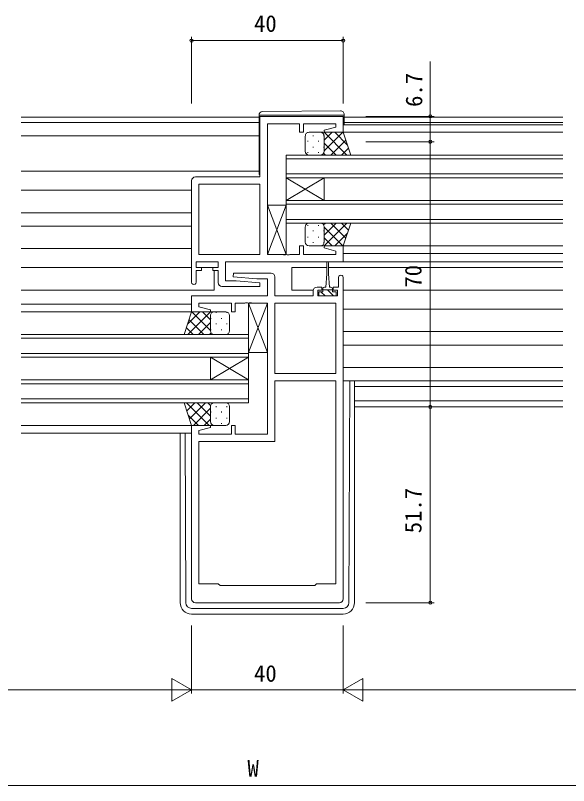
# Model space of a CAD drawing. Units: millimetres, scale not verified. Extents: x -567 to 567, y -403 to 403.
# Drawn here: x 150.7 to 296.7, y -211.3 to -7.9 of the extents above; entities that cross this region are included whole.
import ezdxf
from ezdxf.enums import TextEntityAlignment as Align

# ---------------------------------------------------------------- set-up
doc = ezdxf.new("R2010")
doc.units = ezdxf.units.MM
doc.header["$LTSCALE"] = 2
for name, color, linetype, lineweight in [('0-1_USER1', 4, 'Continuous', 9), ('0-2_YKK_ZWAK', 2, 'Continuous', 9), ('0-3_YKK_11', 7, 'Continuous', 9), ('0-4_YKK_12', 6, 'Continuous', 9)]:
    doc.layers.add(name, color=color, linetype=linetype, lineweight=lineweight)
doc.styles.add('ＭＳ ゴシック', font='')
doc.styles.get('ＭＳ ゴシック').set_extended_font_data('MS Gothic')

msp = doc.modelspace()

# ---------------------------------------------------------------- linework, layer by layer
at = {"layer": '0-1_USER1'}
for p, q in [((214.958, -34.307), (214.958, -34.607)), ((215.454, -34.307), (236.954, -34.307)), ((236.449, -33.119), (215.949, -33.298)), ((236.954, -34.307), (237.458, -34.307)), ((237.458, -34.307), (237.458, -34.119)), ((237.458, -34.607), (237.458, -34.307)), ((214.958, -49.607), (214.958, -34.607)), ((237.458, -34.607), (237.458, -36.807)), ((227.158, -43.807), (227.158, -39.807)), ((228.158, -38.807), (231.158, -38.807)), ((229.238, -39.627), (229.238, -39.827)), ((231.393, -38.835), (231.421, -38.807)), ((232.068, -39.627), (232.068, -39.827)), ((232.126, -38.807), (238.126, -44.807)), ((232.158, -40.898), (234.25, -38.807)), ((232.158, -43.727), (237.078, -38.807)), ((232.158, -39.807), (232.158, -43.807)), ((232.158, -39.807), (232.158, -43.807)), ((234.955, -38.807), (238.26, -42.112)), ((227.823, -41.042), (227.823, -41.242)), ((229.238, -42.657), (229.238, -42.857)), ((230.653, -41.042), (230.653, -41.242)), ((232.068, -42.657), (232.068, -42.857)), ((232.158, -41.667), (235.298, -44.807)), ((233.907, -44.807), (237.845, -40.868)), ((227.823, -44.072), (227.823, -44.272)), ((230.653, -44.072), (230.653, -44.272)), ((232.004, -44.341), (232.469, -44.807)), ((236.735, -44.807), (238.552, -42.989)), ((231.158, -44.807), (228.158, -44.807)), ((222.158, -71.077), (217.158, -58.077)), ((222.158, -58.077), (217.158, -71.077)), ((231.158, -62.807), (228.158, -62.807)), ((232.004, -63.273), (232.469, -62.807)), ((232.126, -68.807), (238.126, -62.807)), ((232.158, -65.947), (235.298, -62.807)), ((233.907, -62.807), (237.845, -66.745)), ((236.735, -62.807), (238.552, -64.624)), ((227.158, -63.807), (227.158, -67.807)), ((227.823, -63.542), (227.823, -63.342)), ((229.238, -64.957), (229.238, -64.757)), ((230.653, -63.542), (230.653, -63.342)), ((232.068, -64.957), (232.068, -64.757)), ((232.158, -67.807), (232.158, -63.807)), ((232.158, -67.807), (232.158, -63.807)), ((232.158, -63.887), (237.078, -68.807)), ((227.823, -66.572), (227.823, -66.372)), ((230.653, -66.572), (230.653, -66.372)), ((232.158, -66.715), (234.25, -68.807)), ((234.955, -68.807), (238.26, -65.502)), ((228.158, -68.807), (231.158, -68.807)), ((229.238, -67.987), (229.238, -67.787)), ((231.393, -68.779), (231.421, -68.807)), ((232.068, -67.987), (232.068, -67.787)), ((232.808, -76.207), (232.808, -73.257)), ((233.308, -73.257), (233.308, -76.207)), ((232.808, -76.207), (232.558, -79.707)), ((233.308, -76.207), (233.558, -79.707)), ((232.375, -82.007), (231.275, -80.907)), ((231.808, -80.107), (231.808, -80.907)), ((231.808, -80.407), (234.308, -80.407)), ((232.558, -79.707), (232.208, -79.707)), ((233.908, -79.707), (233.558, -79.707)), ((234.308, -80.907), (234.308, -80.107)), ((217.158, -96.937), (212.158, -83.937)), ((217.158, -83.937), (212.158, -96.937)), ((199.361, -86.207), (196.056, -89.512)), ((202.19, -86.207), (196.19, -92.207)), ((202.158, -91.127), (197.238, -86.207)), ((202.158, -88.298), (200.066, -86.207)), ((202.158, -87.207), (202.158, -91.207)), ((202.158, -87.207), (202.158, -91.207)), ((202.923, -86.235), (202.895, -86.207)), ((206.158, -86.207), (203.158, -86.207)), ((203.663, -86.242), (203.663, -86.442)), ((206.493, -86.264), (206.493, -86.442)), ((207.158, -91.207), (207.158, -87.207)), ((200.41, -92.207), (196.471, -88.268)), ((202.158, -89.067), (199.018, -92.207)), ((202.248, -87.857), (202.248, -88.057)), ((203.663, -89.272), (203.663, -89.472)), ((205.078, -87.857), (205.078, -88.057)), ((206.493, -89.272), (206.493, -89.472)), ((197.581, -92.207), (195.764, -90.389)), ((202.248, -90.887), (202.248, -91.087)), ((205.078, -90.887), (205.078, -91.087)), ((202.313, -91.741), (201.847, -92.207)), ((203.158, -92.207), (206.158, -92.207)), ((237.158, -104.407), (237.458, -104.407)), ((237.158, -104.407), (295.158, -104.407)), ((238.669, -163.016), (238.938, -104.407)), ((240.158, -104.407), (240.158, -163.004)), ((201.79, -116.207), (195.79, -110.207)), ((197.981, -110.207), (195.864, -112.324)), ((200.81, -110.207), (196.571, -114.445)), ((202.158, -111.687), (197.638, -116.207)), ((202.158, -113.747), (198.618, -110.207)), ((202.191, -110.951), (201.447, -110.207)), ((202.158, -115.207), (202.158, -111.207)), ((202.158, -115.207), (202.158, -111.207)), ((203.158, -110.207), (206.158, -110.207)), ((203.663, -111.342), (203.663, -111.142)), ((206.493, -111.342), (206.493, -111.142)), ((207.158, -111.207), (207.158, -115.207)), ((198.961, -116.207), (196.256, -113.502)), ((202.248, -112.757), (202.248, -112.557)), ((205.078, -112.757), (205.078, -112.557)), ((202.158, -114.515), (200.466, -116.207)), ((202.248, -115.621), (202.248, -115.587)), ((203.663, -114.372), (203.663, -114.172)), ((205.078, -115.787), (205.078, -115.587)), ((206.493, -114.372), (206.493, -114.172)), ((206.158, -116.207), (203.158, -116.207)), ((194.158, -118.207), (194.158, -163.004)), ((195.646, -163.016), (195.482, -118.207)), ((237.169, -164.504), (197.146, -164.504)), ((237.158, -166.004), (197.158, -166.004))]:
    msp.add_line(p, q, dxfattribs=at)
for points in [[(214.958, -34.298), (214.958, -34.307), (215.454, -34.307)], [(231.158, -44.807), (239.158, -44.807), (237.158, -38.807), (231.158, -38.807)], [(231.158, -62.807), (239.158, -62.807), (237.158, -68.807), (231.158, -68.807)], [(234.308, -80.907), (235.358, -80.907), (235.358, -82.007), (230.758, -82.007), (230.758, -80.907), (231.808, -80.907)], [(234.62, -82.007), (233.058, -80.445), (233.02, -80.407)], [(203.158, -92.207), (195.158, -92.207), (197.158, -86.207), (203.158, -86.207)], [(203.158, -110.207), (195.158, -110.207), (197.158, -116.207), (203.158, -116.207)]]:
    msp.add_lwpolyline(points, dxfattribs=at)
for points in [[(222.158, -71.077), (217.158, -71.077), (217.158, -58.077), (222.158, -58.077)], [(217.158, -96.937), (212.158, -96.937), (212.158, -83.937), (217.158, -83.937)]]:
    msp.add_lwpolyline(points, close=True, dxfattribs=at)
for centre, radius, start, end in [((215.958, -34.298), 1, 90.5, 180), ((236.458, -34.119), 1, 0, 90.5), ((228.158, -39.807), 1, 89.9999, 179.9999), ((231.158, -39.807), 1, 359.9999, 89.9999), ((231.158, -39.807), 1, 359.9999, 89.9999), ((228.158, -43.807), 1, 179.9999, 269.9999), ((231.158, -43.807), 1, 269.9999, 359.9999), ((231.158, -43.807), 1, 269.9999, 359.9999), ((215.458, -49.607), 0.5, 180, 233.13017), ((228.158, -63.807), 1, 90.0001, 180.0001), ((231.158, -63.807), 1, 0.0001, 90.0001), ((231.158, -63.807), 1, 0.0001, 90.0001), ((228.158, -67.807), 1, 180.0001, 270.0001), ((231.158, -67.807), 1, 270.0001, 0.0001), ((231.158, -67.807), 1, 270.0001, 0.0001), ((233.058, -73.257), 0.25, 0, 180), ((232.208, -80.107), 0.4, 90, 180), ((233.908, -80.107), 0.4, 0, 90), ((203.158, -87.207), 1, 90.0001, 180.0001), ((203.158, -87.207), 1, 90.0001, 180.0001), ((206.158, -87.207), 1, 0.0001, 90.0001), ((203.158, -91.207), 1, 180.0001, 270.0001), ((203.158, -91.207), 1, 180.0001, 270.0001), ((206.158, -91.207), 1, 270.0001, 0.0001), ((203.158, -111.207), 1, 89.9999, 179.9999), ((203.158, -111.207), 1, 89.9999, 179.9999), ((206.158, -111.207), 1, 359.9999, 89.9999), ((203.158, -115.207), 1, 179.9999, 269.9999), ((203.158, -115.207), 1, 179.9999, 269.9999), ((206.158, -115.207), 1, 269.9999, 359.9999), ((197.158, -163.004), 3, 180, 270), ((197.146, -163.004), 1.5, 180.45233, 270), ((237.158, -163.004), 3, 270, 0), ((237.169, -163.004), 1.5, 270, 359.54767)]:
    msp.add_arc(centre, radius, start, end, dxfattribs=at)
at = {"layer": '0-2_YKK_ZWAK'}
for p, q in [((214.958, -34.807), (152.158, -34.807)), ((214.958, -36.207), (152.158, -36.207)), ((237.458, -34.807), (295.158, -34.807)), ((237.458, -36.207), (295.158, -36.207)), ((237.158, -36.807), (295.158, -36.806)), ((214.958, -39.707), (152.158, -39.707)), ((237.158, -38.807), (295.158, -38.807)), ((222.158, -50.807), (222.158, -44.807)), ((222.158, -44.807), (295.158, -44.807)), ((222.158, -45.807), (295.158, -45.807)), ((214.958, -49.107), (152.158, -49.107)), ((222.158, -49.807), (295.158, -49.807)), ((222.158, -50.807), (222.158, -56.807)), ((222.158, -50.807), (232.158, -56.807)), ((222.158, -56.807), (232.158, -50.807)), ((222.158, -50.807), (295.158, -50.807)), ((232.158, -50.807), (232.158, -56.807)), ((197.158, -54.107), (152.158, -54.107)), ((222.158, -62.807), (222.158, -56.807)), ((222.158, -56.807), (295.158, -56.807)), ((222.158, -57.807), (295.158, -57.807)), ((197.158, -60.06), (152.158, -60.06)), ((222.158, -61.807), (295.158, -61.807)), ((222.158, -62.807), (295.158, -62.807)), ((197.158, -63.553), (152.158, -63.553)), ((236.658, -68.807), (295.158, -68.807)), ((197.158, -69.507), (152.158, -69.507)), ((237.158, -70.806), (295.158, -70.806)), ((236.658, -73.007), (295.158, -73.006)), ((197.158, -74.507), (152.158, -74.507)), ((198.658, -74.507), (203.058, -74.507)), ((223.658, -74.507), (223.658, -80.507)), ((223.658, -74.507), (232.808, -74.507)), ((233.308, -74.507), (295.158, -74.507)), ((203.158, -75.307), (203.158, -80.507)), ((203.158, -80.507), (152.158, -80.507)), ((223.658, -80.507), (229.278, -80.507)), ((237.158, -80.507), (295.158, -80.507)), ((197.158, -84.207), (152.158, -84.207)), ((197.403, -86.207), (152.158, -86.207)), ((237.158, -85.507), (295.158, -85.507)), ((237.158, -91.394), (295.158, -91.394)), ((212.158, -92.207), (152.158, -92.207)), ((212.158, -93.207), (152.158, -93.207)), ((212.158, -92.207), (212.158, -98.207)), ((237.158, -95.02), (295.158, -95.02)), ((212.158, -97.207), (152.158, -97.207)), ((212.158, -98.207), (152.158, -98.207)), ((202.158, -98.207), (202.158, -104.207)), ((212.158, -98.207), (202.158, -104.207)), ((212.158, -104.207), (202.158, -98.207)), ((212.158, -98.207), (212.158, -104.207)), ((237.158, -100.907), (295.158, -100.907)), ((212.158, -104.207), (152.158, -104.207)), ((212.158, -105.207), (152.158, -105.207)), ((212.158, -104.207), (212.158, -110.207)), ((240.158, -105.907), (295.158, -105.907)), ((212.158, -109.207), (152.158, -109.207)), ((240.158, -109.677), (295.158, -109.677)), ((212.158, -110.207), (152.158, -110.207)), ((240.158, -111.307), (295.158, -111.307)), ((197.658, -116.207), (152.158, -116.207)), ((197.158, -118.207), (152.158, -118.207))]:
    msp.add_line(p, q, dxfattribs=at)
at = {"layer": '0-3_YKK_11'}
for p, q in [((197.158, -78.407), (197.158, -51.607)), ((215.158, -52.537), (215.158, -71.077)), ((237.158, -77.107), (237.158, -162.007)), ((219.158, -102.477), (219.158, -83.937)), ((235.228, -158.007), (235.228, -104.407)), ((236.158, -163.007), (198.158, -163.007))]:
    msp.add_line(p, q, dxfattribs=at)
for points in [[(198.158, -50.607), (215.158, -50.607), (215.158, -34.607), (237.158, -34.607), (237.158, -38.807), (232.198, -38.807), (232.129, -38.284), (235.228, -37.454), (235.228, -36.537), (226.658, -36.537), (226.658, -38.807), (225.658, -38.807), (225.658, -36.537), (217.158, -36.537)], [(217.158, -36.537), (217.158, -71.077), (221.2, -71.077), (221.383, -71.197), (221.933, -71.197), (222.116, -71.077), (222.2, -71.077), (222.383, -71.197), (222.933, -71.197), (223.116, -71.077), (225.658, -71.077), (225.658, -68.807), (226.658, -68.807), (226.658, -71.077), (235.228, -71.077), (235.228, -70.159), (232.129, -69.329), (232.198, -68.807), (237.158, -68.807), (237.158, -73.007), (206.088, -73.007), (206.088, -78.007), (208.965, -78.007), (215.178, -78.55), (215.136, -79.507), (205.158, -79.507)], [(204.158, -78.507), (204.158, -75.307), (202.758, -75.307), (202.758, -74.507), (204.158, -74.507), (204.158, -73.007), (198.358, -73.007), (198.358, -74.507), (199.758, -74.507), (199.758, -75.307), (198.358, -75.307), (198.358, -78.407)], [(197.158, -162.007), (197.158, -116.207), (202.119, -116.207), (202.187, -116.729), (199.088, -117.559), (199.088, -118.477), (207.658, -118.477), (207.658, -116.207), (208.658, -116.207), (208.658, -118.477), (217.158, -118.477), (217.158, -83.937), (213.116, -83.937), (212.933, -83.817), (212.383, -83.817), (212.2, -83.937), (212.116, -83.937), (211.933, -83.817), (211.383, -83.817), (211.2, -83.937), (208.658, -83.937), (208.658, -86.207), (207.658, -86.207), (207.658, -83.937), (199.088, -83.937), (199.088, -84.854), (202.187, -85.684), (202.119, -86.207), (197.158, -86.207), (197.158, -82.007), (217.228, -82.007), (217.228, -77.507), (214.351, -77.507), (208.138, -76.963), (208.18, -76.007), (218.158, -76.007)], [(219.158, -77.007), (219.158, -82.007), (229.258, -82.007), (229.258, -80.707)], [(230.258, -79.707), (231.558, -79.707), (231.558, -80.507), (230.458, -80.507), (230.458, -82.007), (235.658, -82.007), (235.658, -80.507), (234.558, -80.507), (234.558, -79.707), (235.958, -79.707), (235.958, -77.107)]]:
    msp.add_lwpolyline(points, dxfattribs=at)
for points in [[(215.158, -52.537), (215.158, -71.077), (199.088, -71.077), (199.088, -52.537)], [(219.158, -102.477), (219.158, -83.937), (235.228, -83.937), (235.228, -102.477)], [(235.228, -158.007), (235.228, -104.407), (219.158, -104.407), (219.158, -120.407), (199.088, -120.407), (199.088, -158.007), (204.158, -158.007), (204.658, -158.507), (229.658, -158.507), (230.158, -158.007)]]:
    msp.add_lwpolyline(points, close=True, dxfattribs=at)
for centre, radius, start, end in [((198.158, -51.607), 1, 90.00001, 179.99999), ((218.158, -77.007), 1, 0.00001, 89.99999), ((236.558, -77.107), 0.6, 359.99999, 180.00001), ((197.758, -78.407), 0.6, 179.99999, 0.00001), ((205.158, -78.507), 1, 180.00001, 269.99999), ((230.258, -80.707), 1, 90.00001, 179.99999), ((198.158, -162.007), 1, 180.00001, 269.99999), ((236.158, -162.007), 1, 270.00001, 359.99999)]:
    msp.add_arc(centre, radius, start, end, dxfattribs=at)
at = {"layer": '0-4_YKK_12'}
for p, q in [((197.158, -31.219), (197.158, -13.607)), ((237.158, -31.219), (237.158, -13.607)), ((237.158, -14.607), (197.158, -14.607)), ((243.158, -34.607), (261.158, -34.607)), ((243.158, -41.307), (261.158, -41.307)), ((260.158, -41.307), (260.158, -111.307)), ((243.158, -111.307), (261.158, -111.307)), ((260.158, -111.307), (260.158, -163.007)), ((243.158, -163.007), (261.158, -163.007)), ((197.158, -169.004), (197.158, -187.004)), ((197.158, -169.004), (197.158, -187.004)), ((237.158, -169.004), (237.158, -187.004)), ((237.158, -169.004), (237.158, -187.004)), ((197.158, -186.004), (191.962, -183.004)), ((191.962, -183.004), (191.962, -189.004)), ((237.158, -186.004), (242.354, -183.004)), ((242.354, -189.004), (242.354, -183.004)), ((53.158, -186.004), (191.158, -186.004)), ((197.158, -186.004), (186.766, -186.004)), ((197.158, -186.004), (191.962, -189.004)), ((197.158, -186.004), (237.158, -186.004)), ((237.158, -186.004), (242.354, -189.004)), ((237.158, -186.004), (247.55, -186.004)), ((243.158, -186.004), (381.158, -186.004)), ((380.158, -211.307), (54.158, -211.307))]:
    msp.add_line(p, q, dxfattribs=at)
msp.add_lwpolyline([(260.158, -41.307), (260.158, -34.607), (260.158, -20.107)], dxfattribs=at)
for centre in [(197.158, -14.607), (237.158, -14.607), (260.158, -34.607), (260.158, -41.307), (260.158, -41.307), (260.158, -111.307), (260.158, -111.307), (260.158, -163.007)]:
    msp.add_circle(centre, 0.425, dxfattribs=at)

# ---------------------------------------------------------------- texts
at = {"layer": '0-4_YKK_12', "style": 'ＭＳ ゴシック'}
for s, p in [('40', (213.638, -13.607)), ('40', (213.638, -185.204)), ('W', (211.901, -210.307))]:
    msp.add_text(s, height=4.399, dxfattribs=at).set_placement(p, align=Align.BOTTOM_LEFT)
for s, p in [('6.7', (259.358, -32.107)), ('70', (259.158, -79.827)), ('51.7', (259.158, -144.677))]:
    msp.add_text(s, height=4.399, rotation=90, dxfattribs=at).set_placement(p, align=Align.BOTTOM_LEFT)

doc.saveas('drawing.dxf')
